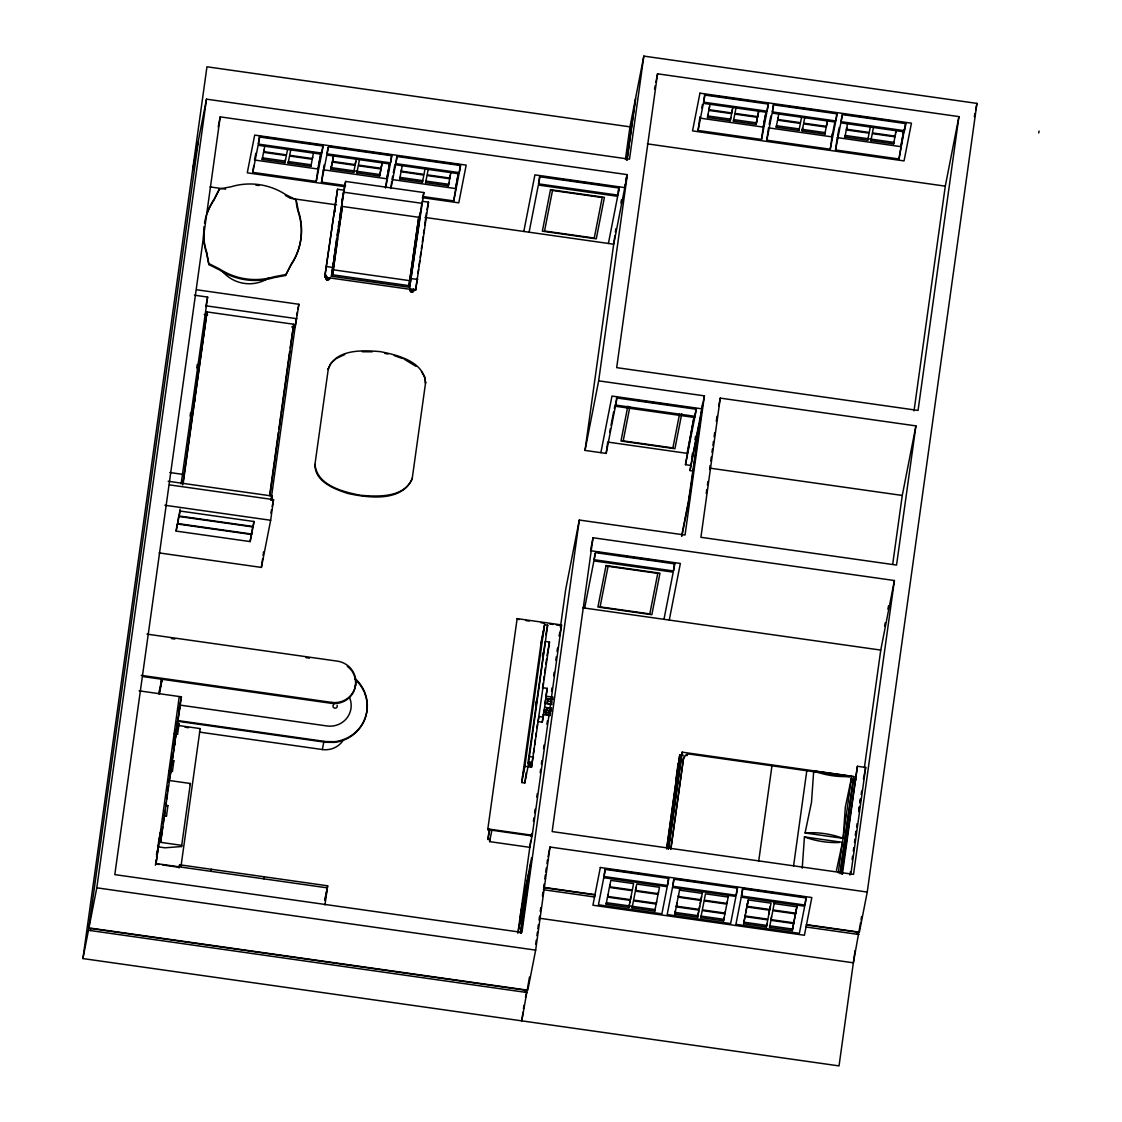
<?xml version="1.0" encoding="UTF-8"?>
<svg xmlns="http://www.w3.org/2000/svg" width="1122" height="1122" viewBox="0 0 1122 1122"><rect width="100%" height="100%" fill="white"/><g stroke="black" fill="none" stroke-linecap="round" stroke-linejoin="round"><path stroke-width="1.5" d="M836.465 870.434L842.496 842.327L804.432 836.914L802.23 868.218M813.702 770.954L811.501 802.272L805.077 832.973L843.155 838.372L845.343 807.069L851.78 776.368L813.702 770.954A87.586 85.342 11.1 0 0 848.555 776.55M325.675 276.924L325.843 275.675M334.819 211.188L334.945 210.179M414.341 289.238L414.074 290.205M419.488 216.35L419.866 213.376M855.048 950.671L839.032 1065.9L82.916 958.567L206.953 66.787L629.961 126.842L635.501 98.54L626.903 160.404M82.916 958.567L88.47 930.278L198.636 139.24L206.49 99.157L629.498 159.198L643.832 56.1L976.939 103.392L867.25 892.06L859.382 932.158L806.508 924.64M90.587 930.573L90.868 928.511L525.503 990.207L525.208 992.269M867.25 892.06L549.99 847.026L535.657 950.124L527.789 990.207L88.933 927.922L96.801 887.825L206.49 99.157M598.657 380.849L627.338 174.653L220.207 116.87L114.809 874.613L521.94 932.41L579.303 520.033L685.051 535.04L704.406 395.856L598.657 380.849L585.011 450.413L606.161 453.414L615.417 406.248L694.728 417.51L695.205 414.074M190.095 416.094L190.572 412.644M196.799 367.89L197.276 364.44M181.105 483.919L207.64 297.078L194.485 295.198M176.14 531.085L180.067 511.043L254.105 521.548L250.164 541.589L176.14 531.085L177.094 524.212M182.662 484.942L207.023 311.93L293.726 324.244L269.883 495.714M183.167 483.414L207.023 311.93M178.58 516.667L177.627 523.539L251.651 534.044M180.053 509.122L179.099 515.994L253.123 526.499L253.838 521.351M159.015 693.41L159.436 689.918M159.913 689.806L161.456 678.908M161.877 678.782L160.011 689.329M156.477 854.88L156.954 851.444M155.425 865.23L156.14 860.069M156.547 856.913L159.001 839.452M159.282 864.487L155.958 864.024L160.264 833.085M155.958 864.024L179.282 696.538M252.787 172.381L258.116 145.271L321.565 154.275L316.236 181.399L252.787 172.381L253.754 165.509M168.763 781.838L169.226 778.458M169.941 773.395L170.404 770.029M171.063 765.709L171.54 762.273M174.401 741.347L174.864 737.967M175.509 733.746L175.986 730.31M162.76 826.886L160.614 842.356L181.399 696.832L139.1 690.829M163.237 823.45L163.966 818.289M165.635 806.269L166.112 802.833M166.589 799.397L167.304 794.236M167.781 790.8L168.496 785.652M169.885 774.306L170.348 771.01M171.035 766.06L171.498 762.764M172.185 757.813L172.648 754.517M175.046 737.196L174.597 740.492L180.249 704.434L178.987 710.899M175.509 733.9L175.972 730.59M176.659 725.654L177.122 722.344M165.102 810.477L164.387 815.638L166.505 815.932L164.345 815.862M258.341 144.093L259.729 137.024L323.178 146.028L321.79 153.097L258.341 144.093L259.42 136.365L262.843 136.842M170.348 770.856L172.409 771.403L173.896 760.856L171.778 760.548M175.453 733.984L177.571 734.279L179.057 723.732L176.897 723.676L179.057 723.732M166.449 816.171L167.935 805.624L165.776 805.554L167.935 805.624M263.628 152.34L286.362 155.565L284.974 162.648L262.239 159.422L262.45 157.865L285.184 161.091M287.667 148.889L286.503 154.864L263.768 151.638L263.979 150.082M157.571 846.759L164.976 847.811L181.54 846.535L190.361 783.493L169.212 780.491L171.063 771.066M324.987 904.893L327.652 885.805L179.604 864.782L179.225 867.32L162.606 864.964M180.993 866.38L200.165 728.585L177.963 725.429M284.974 162.648L285.409 159.548M288.144 163.097L288.368 161.554L311.103 164.78L310.878 166.322L288.144 163.097L289.532 156.014L312.267 159.254L310.878 166.322M250.164 541.589L251.356 533.006M252.604 527.172L251.552 534.521L177.528 524.016M211.034 871.359L211.329 869.284M290.85 149.338L289.672 155.313L312.407 158.539L312.631 156.996M269.855 493.834L278.424 432.222M278.901 428.8L280.851 414.761M281.089 413.05L289.658 351.438M290.135 348.016L293.726 324.244M159.114 552.908L261.398 567.423L262.604 558.84M263.081 555.404L263.558 551.954M271.005 500.286L296.32 318.353M271.762 499.234L272.211 496.036L168.188 481.268M291.734 326.937L295.156 327.428L298.887 304.272L196.602 289.757M316.236 181.399L318.157 167.641M261.398 567.423L270.654 520.271L273.53 499.641L169.506 484.886M321.79 153.097L322.87 145.369M345.534 185.551L321.523 182.143L323.206 170.123M327.077 153.854L328.466 146.772L391.915 155.776L390.526 162.858L327.077 153.854L327.947 147.669M330.976 169.17L332.364 162.101L355.099 165.327L353.711 172.395L330.976 169.17L331.411 166.084M356.417 158.651L355.239 164.625L332.505 161.386L333.599 155.369M422.124 201.273L428.492 202.17L415.659 290.107L324.721 277.204L337.554 189.267L343.921 190.165L331.453 276.222L409.67 287.316L421.886 202.984M324.721 277.204L337.554 189.267M331.453 276.222L333.346 262.576M333.823 259.168L334.538 254.049M335.015 250.641L336.67 238.706M337.147 235.297L337.862 230.178M338.325 226.77L339.04 221.651M339.517 218.243L345.632 181.441L423.85 192.549L409.67 287.316M338.059 235.382L342.364 206.448L418.758 217.289L408.969 285.647L332.575 274.792L337.582 238.818M332.575 274.792L342.364 206.448M353.711 172.395L353.921 170.853M355.239 164.625L355.674 161.526M314.847 465.181L328.325 368.661C336.011 348.928 362.729 350.092 380.302 351.635C397.651 355.057 423.611 361.382 425.617 382.476L412.153 478.996C401.48 502.235 368.395 497.93 347.694 493.428C334.174 488.996 314.497 481.45 315.002 464.41C317.007 485.503 342.967 491.829 360.316 495.251C377.904 496.78 404.607 497.944 412.307 478.224L412.153 478.996M356.88 172.844L358.269 165.776L381.003 169.001L379.615 176.084L356.88 172.844L357.105 171.301M263.908 878.863L264.203 876.801M379.615 176.084L380.947 168.875M359.587 159.1L358.409 165.074L381.143 168.3L381.368 166.757M385.463 187.711L389.46 163.826M390.526 162.858L391.606 155.131M390.989 186.743L391.704 181.596M395.814 163.602L397.202 156.533L460.651 165.537L459.263 172.62L395.814 163.602L396.893 155.874M399.713 178.931L399.923 177.388L422.671 180.614L422.447 182.157L399.713 178.931L401.045 171.722L423.836 175.088L422.447 182.157M425.154 168.398L423.976 174.373L401.241 171.147L401.452 169.604M408.969 285.647L418.758 217.289M419.558 216.181L419.993 213.096M450.974 172.031L448.351 185.831L425.617 182.606L425.841 181.063L448.576 184.289M415.659 290.107L417.328 278.074M418.057 272.927L418.534 269.49M419.011 266.054L419.726 260.893M420.203 257.457L420.918 252.31M421.395 248.874L421.872 245.438M422.349 242.001L423.064 236.84M423.541 233.404L424.032 229.968M424.747 224.821L426.416 212.787M448.351 185.831L448.786 182.746M449.964 177.22L449.74 178.763L427.005 175.537L425.617 182.606M450.315 174.962L449.88 178.061L427.145 174.822L428.323 168.847M422.854 196.532L453.723 200.908L458.197 173.587M459.263 172.62L460.343 164.878L456.906 164.401M538.574 183.868L539.962 176.799L619.274 188.061L617.885 195.13L538.574 183.868L539.654 176.14M487.747 829.649L517.13 618.629L561.547 624.926L532.151 835.946L487.747 829.649L487.888 828.934L532.291 835.245L532.151 835.946M489.991 839.733L487.874 839.438L489.318 829.13M532.445 833.884L529.808 847.334L489.627 841.626L490.104 838.162M521.688 782.539L541.379 640.914L544.563 624.73L547.676 625.164L527.985 766.775L524.801 782.974L521.688 782.539L524.858 766.34L544.563 624.73M524.801 782.974L526.246 772.609M535.699 704.63L536.176 701.18M542.417 656.342L542.894 652.892M527.901 763.283L545.236 641.475L549.485 642.079L531.505 767.266L524.858 766.34M530.874 765.975L531.576 762.104L530.846 766.017L528.897 765.863L528.546 764.615M529.654 763.072L530.762 762.637L529.584 762.736M530.131 766.031L531.029 764.881M531.295 761.95L531.407 763.17L531.113 761.922M531.505 767.266L532.936 756.957M533.413 753.535L534.128 748.374M534.605 744.938L535.32 739.791M535.797 736.355L536.274 732.918M536.989 727.771L537.48 724.335M542.487 688.263L543.202 683.116M543.679 679.68L544.156 676.243M544.633 672.807L545.362 667.66M545.839 664.224L546.554 659.077M547.031 655.641L549.485 642.079M542.992 687.758L547.255 688.361L543.244 717.126L538.995 716.523L537.999 721.586L542.249 722.189L543.427 713.732M545.783 696.804L547.255 688.361M618.376 191.161L618.853 187.725M550.131 715.513L545.685 714.363L545.993 712.147L550.537 712.793L550.131 715.513L543.314 714.546M547.227 703.298L548.027 699.244L552.655 699.385L545.853 698.417L544.857 703.48L551.673 704.448L547.227 703.298L548.069 698.389M617.885 195.13L618.965 187.402L615.515 186.911M625.417 159.478L629.961 126.842M517.859 933.238L530.776 840.392M531.253 836.928L531.73 833.464M533.427 821.332L533.904 817.868M534.633 812.679L535.11 809.214M536.793 797.083L537.284 793.619M540.173 772.82L540.65 769.355M541.379 764.152L541.856 760.688M543.539 748.57L544.03 745.092M546.919 724.307L547.396 720.843M551.491 691.39L551.982 687.912M553.665 675.795L554.156 672.33M555.839 660.199L556.316 656.735M557.045 651.531L557.522 648.067M559.205 635.978L559.682 632.542M560.397 627.394L565.656 589.583L579.303 520.033M585.011 450.413L614.884 235.634M615.375 232.184L615.852 228.748M627.128 159.759L635.964 96.183L643.832 56.1M551.673 704.448L552.08 701.727L547.536 701.082M546.484 710.31L551.028 710.955L551.435 708.234L544.619 707.267M552.557 699.89L552.964 697.169L546.162 696.215M520.356 933.336L526.751 887.53L518.602 929.03M520.65 933.013L530.636 864.08M521.071 933.35L531.59 857.755L520.482 914.346M625.277 184.19L624.8 187.626L534.913 174.864L523.806 231.455M625.753 180.754L626.23 177.318M522.978 1012.268L521.772 1020.866L529.486 977.108M523.455 1008.832L523.932 1005.396M535.741 944.191L536.232 940.222M536.933 935.608L537.41 932.172M537.887 928.736L538.378 924.752M539.093 920.138L539.57 916.169M540.285 911.555L540.762 907.572M542.431 896.085L542.922 892.102M543.623 887.488L544.1 884.052M544.829 878.905L545.306 874.922M545.783 872.032L546.26 868.049M546.975 863.435L547.452 859.999M593.019 537.747L552.15 831.57L853.533 874.347L894.402 580.523L593.019 537.747L590.789 549.093M657.548 73.814L616.679 367.637L918.062 410.428L958.931 116.604L657.548 73.814L655.879 82.299M606.161 453.414L607.745 442.068L687.057 453.33L694.322 416.276M594.141 559.724L595.53 552.641L674.841 563.903L673.452 570.972L594.141 559.724L594.997 553.539M615.655 405.07L617.044 398.001L696.355 409.264L694.967 416.332L615.655 405.07L616.721 397.342M698.066 130.461L703.382 103.35L766.831 112.354L761.515 139.465L698.066 130.461L699.974 116.716M703.606 102.172L704.995 95.09L768.444 104.108L767.055 111.176L703.606 102.172L704.686 94.43M708.894 110.419L731.628 113.645L730.24 120.713L707.505 117.487L707.94 114.402M732.947 106.969L731.768 112.943L709.034 109.704L709.469 106.618M604.001 876.506L605.389 869.438L668.838 878.442L667.45 885.51L604.001 876.506L605.067 868.779M607.563 897.137L630.298 900.363L628.909 907.432L606.175 904.206L606.385 902.663L655.024 909.563L654.813 911.106L632.079 907.88L632.289 906.338M607.703 896.422L609.372 887.418L632.191 890.686L630.438 899.648L607.703 896.422L607.914 894.879M609.597 886.759L610.845 880.391L633.579 883.617L632.331 889.984L609.597 886.759L609.807 885.216M730.24 120.713L730.674 117.628M731.768 112.943L732.203 109.844M704.406 395.856L690.759 465.42L685.472 464.676L693.901 417.202M757.967 114.234L756.158 124.402L733.423 121.176L733.634 119.619L756.368 122.845L758.781 110.587M673.452 570.972L674.532 563.244L671.082 562.753M694.967 416.332L696.033 408.604M628.909 907.432L629.33 904.346M630.438 899.648L630.859 896.562M693.368 471.044L690.044 470.581L690.759 465.42M691.965 456.836L692.442 453.4M702.106 407.118L702.582 403.682M635.501 890.433L636.749 884.066L659.484 887.292L658.235 893.659L635.501 890.433L635.936 887.348M756.158 124.402L756.579 121.302M736.116 107.417L734.938 113.392L757.687 116.618L758.107 113.518M706.257 493.554L706.748 489.585M707.449 484.97L707.926 481.534M709.609 469.501L710.086 465.532M710.801 460.918L711.292 456.935M711.993 452.32L712.47 448.884M712.947 445.448L713.438 441.479M714.139 436.851L714.63 432.882M716.299 421.395L717.014 416.234M720.268 398.114L700.913 537.298L896.548 565.067L915.917 425.883L720.268 398.114L718.683 406.22M761.515 139.465L763.423 125.72M658.095 894.374L635.361 891.149L633.607 900.096L656.342 903.336L656.552 901.779M658.235 893.659L658.46 892.116M767.055 111.176L768.135 103.448M666.706 848.134L679.343 757.238L679.834 754.727L683.298 755.218M666.72 849.059L679.834 754.727M766.803 140.222L772.118 113.098L835.567 122.116L830.252 149.226L766.803 140.222L768.472 128.189M668.361 849.326L682.134 752.147L853.8 776.508L840.42 872.706M668.754 848.344L682.134 752.147M772.343 111.919L773.731 104.851L837.18 113.855L835.806 120.938L772.343 111.919L773.423 104.192M670.76 849.452L683.452 758.696A5.568 5.414 11.1 0 1 689.707 754.11L818.892 772.441M670.984 848.274L683.452 758.696M667.45 885.51L668.516 877.783M776.242 127.249L776.466 125.706L799.201 128.932L798.976 130.475L776.242 127.249L777.574 120.04M801.683 116.716L800.505 122.691L777.77 119.465L777.981 117.922M672.737 886.268L674.126 879.199L737.575 888.203L736.186 895.272L672.737 886.268L673.593 880.083M676.861 903.084L676.3 906.885L699.034 910.11L697.646 917.193L674.911 913.967L675.332 910.868M702.526 891.836L701.068 899.746L678.333 896.52L678.544 894.963M826.213 126.954L824.894 134.149L802.16 130.923L802.581 127.838M697.646 917.193L697.856 915.65L675.121 912.41M676.44 906.183L699.174 909.409L699.595 906.31M701.068 899.746L701.502 896.646M725.078 913.084L702.344 909.858L704.097 900.896L726.832 904.122L723.55 920.867L700.815 917.642L701.026 916.099L723.76 919.325M824.894 134.149L825.105 132.606L802.37 129.381M804.853 117.179L803.675 123.139L826.423 126.379L826.844 123.28M830.252 149.226L832.398 133.756M723.55 920.867L723.985 917.782M725.289 911.541L724.938 913.799L702.204 910.573L700.815 917.642M726.972 903.42L728.444 895.51L728.22 897.053L705.486 893.827L704.237 900.195L726.972 903.42L727.196 901.878M835.806 120.938L836.872 113.196L833.45 112.719M905.608 122.957L898.988 158.987L835.539 149.983L837.208 137.95M841.093 121.681L842.468 114.612L905.931 123.616L904.542 130.685L841.093 121.681L841.949 115.496M736.186 895.272L737.252 887.544L733.83 887.053M846.367 129.928L869.101 133.153L867.713 140.236L844.978 137.01L845.203 135.453L893.841 142.368L893.631 143.911L870.896 140.685L871.107 139.142M870.42 126.477L869.241 132.452L846.507 129.226L846.731 127.684M741.474 896.029L742.862 888.947L806.311 897.965L804.923 905.033L741.474 896.029L742.54 888.287L745.976 888.778M743.648 923.715L745.036 916.646L767.771 919.872L766.382 926.954L743.648 923.715L744.966 916.52M770.239 906.408L767.911 919.17L745.176 915.945L745.387 914.388M745.176 915.945L747.504 903.182M758.724 861.037L771.964 765.779M867.713 140.236L867.937 138.693M766.382 926.954L766.817 923.855M769.552 927.403L770.94 920.321L793.675 923.546L792.286 930.629L769.552 927.403L769.762 925.846L792.511 929.072L793.619 923.42M796.143 910.082L793.815 922.845L771.08 919.619L771.515 916.52M795.933 911.625L797.181 905.258L795.708 913.182L772.974 909.956L774.446 902.032M793.563 865.974L806.802 770.73M873.589 126.926L872.411 132.901L895.16 136.127L895.37 134.584M898.988 158.987L903.799 129.956M792.286 930.629L792.721 927.529M793.815 922.845L794.025 921.302M804.923 905.033L805.989 897.305M838.246 872.86L851.177 780.393A3.422 3.324 11.1 0 0 850.757 778.289M840.027 873.701L853.8 776.508M841.696 873.898L857.418 766.284L865.693 767.448L850.897 873.786M842.384 874.333L857.418 766.284M864.403 767.616L880.756 650.087L894.402 580.523M892.705 564.17L902.27 495.447L915.917 425.883M914.037 410.848L945.285 186.154L958.931 116.604M855.441 834.698L855.918 831.276M858.779 810.687L859.256 807.251M859.971 802.118L860.448 798.682M849.957 875.062L850.434 871.64M852.117 859.634L852.594 856.198M853.309 851.051L853.786 847.629M854.501 842.482L854.978 839.046M855.455 835.624L855.932 832.187M856.647 827.04L857.124 823.618M858.793 811.613L859.508 806.466M859.985 803.029L860.462 799.593M861.177 794.46L861.654 791.024M856.801 934.205L857.096 932.144L806.325 924.949M539.584 918.259L853.365 962.802L860.602 922.382M861.065 920.026L861.556 916.562M192.619 169.885L198.173 141.596M218.215 127.038L220.207 116.87M203.503 234.428A63.8 62.159 11.1 0 0 206.546 253.193L208.902 264.582L219.491 269.925A63.8 62.159 11.1 0 0 273.908 277.653L285.549 275.465L291.103 264.273A63.8 62.159 11.1 0 0 298.48 211.231L296.124 199.828L285.521 194.499A63.8 62.159 11.1 0 0 231.118 186.771L219.463 188.945L213.923 200.151A63.8 62.159 11.1 0 0 207.528 212.423M208.902 264.582L206.729 252.296A63.8 62.159 11.1 0 1 204.036 226.602M205.775 306.587L207.64 297.078M194.148 402.447L195.116 397.497M193.854 404.509L194.821 399.558M255.844 153.237L254.512 160.011L317.961 169.015L320.948 153.77M262.239 159.422L263.558 152.213M263.768 151.638L264.862 145.608M159.086 694.041L159.633 691.222M161.484 681.783L162.045 678.95M159.352 693.859L162.213 679.315M178.931 709.413L181.399 696.832M173.461 748.094L176.224 733.942M173.503 749.636L175.088 741.544L170.067 774.376M177.571 734.279L174.12 733.648M173.896 760.856L171.736 760.786M158.917 839.929L160.348 832.622L162.466 832.917M172.409 771.403L168.959 770.758M296.124 199.828L296.587 205.046M200.011 729.356L200.165 728.585M312.407 158.539L313.501 152.508M190.137 784.671L190.361 783.493M181.54 846.535L181.764 845.357L158.497 842.047M178.987 867.937L179.604 864.782M318.396 165.93L321.046 152.368M323.585 168.076L324.244 164.682M321.523 182.143L326.853 155.032L390.302 164.036L385.645 187.767M296.797 314.889L297.4 311.846M297.989 308.816L298.887 304.272M332.294 161.961L331.186 167.627L379.839 174.527M332.505 161.386L333.669 155.425M271.356 500.398L272.211 496.036M270.879 513.119L271.538 509.753M272.197 506.387L273.53 499.641M341.831 200.782L342.462 197.556M343.108 194.33L345.632 181.441M328.325 368.661L328.171 369.447L330.681 363.486L336.348 358.395L344.777 354.538M381.228 167.459L382.237 162.269M381.143 168.3L382.322 162.325M389.699 163.531L386.697 178.777L323.248 169.773M392.658 176.14L391.985 179.534L455.434 188.538L458.435 173.279M393.317 172.746L394.986 164.275M390.933 188.51L395.589 164.78L459.038 173.798L453.723 200.908M401.241 171.147L402.335 165.116M422.573 198.987L423.85 192.549M427.005 209.758L428.492 202.17M199.478 732.105L322.337 749.538L323.949 741.376M142.69 676.538L331.411 703.326L331.593 702.386A21.36 20.813 11.1 0 0 355.618 684.771A21.36 20.813 11.1 0 0 337.329 661.139L146.982 634.126M355.422 685.71L355.618 684.771M425.617 382.476L425.462 383.247L424.677 376.824L421.423 371.648M324.875 899.956L327.652 885.805M324.889 900.447L327.358 887.867L156.042 863.547M529.093 232.212L538.35 185.046L617.661 196.308L608.405 243.474M517.13 618.629L519.107 619.625M487.874 839.438L489.823 829.537M489.627 841.626L491.941 829.831M620.887 203.026L621.56 199.604M627.338 174.653L613.692 244.217L425 217.43M540.958 644.337L543.749 630.157M545.769 634.884L547.676 625.164M654.547 89.087L655.22 85.693M522.501 777.097L525.278 762.932M529.023 761.74L528.897 765.863M543.651 712.863L544.31 709.483L551.028 710.955M542.249 722.189L543.244 717.126M561.547 624.926L561.407 625.641L556.33 624.912M559.471 636.09L561.126 627.703M545.685 714.363L546.526 709.455M600.873 452.657L611.981 396.066L701.867 408.829L689.679 496.457L681.938 535.909M551.435 708.234L546.793 708.094M609.723 431.97L610.382 428.604M611.041 425.224L613.692 411.76M614.351 408.38L615.01 405.014M519.767 919.493L529.023 872.341M518.406 930.629L526.372 890.069M584.66 608.054L593.903 560.902L673.214 572.15L663.972 619.316M627.829 406.178L620.985 441.044L674.925 448.702L681.755 413.836M629.821 407.076L623.201 440.876L672.891 447.93L679.525 414.13M548.083 856.759L549.99 847.026M525.503 997.36L526.176 993.938M701.783 107.922L702.442 104.528M707.505 117.487L708.838 110.293M709.034 109.704L710.128 103.687M733.423 121.176L734.798 114.093L757.546 117.319M685.472 464.676L694.728 417.51M757.687 116.618L758.851 110.643M694.939 439.67L695.612 436.234M690.044 470.581L699.301 423.415M700.913 415.168L688.543 500.735L681.601 536.106M606.175 904.206L607.493 896.997M688.782 499.556L690.17 492.488M763.661 124.009L765.653 113.841M766.228 111.849L763.226 127.095L699.777 118.091M669.259 620.059L680.353 563.468L590.467 550.72M769.187 124.458L770.842 115.987M777.77 119.465L778.864 113.448M629.61 902.929L630.171 900.096M632.079 907.88L633.467 900.812L656.202 904.037M798.976 130.475L800.365 123.406L777.63 120.18M802.16 130.923L803.548 123.855L826.283 127.081M678.109 763.507L676.005 778.963M654.813 911.106L656.146 903.911M656.342 903.336L658.025 894.318M826.423 126.379L827.517 120.349M674.911 913.967L678.109 897.165L700.927 900.447L699.174 909.409M678.333 896.52L679.792 888.596L679.581 890.153L702.316 893.378M834.964 121.597L831.963 136.856L768.514 127.852M837.587 135.916L839.256 127.431M835.539 149.983L840.855 122.859L904.304 131.863M844.978 137.01L846.311 129.801M846.507 129.226L847.601 123.196M698.08 914.093L698.627 911.274M700.184 903.336L700.773 900.349M870.896 140.685L872.285 133.616L895.019 136.842M895.58 133.041L896.169 130.054L895.16 136.127M893.631 143.911L894.949 136.702M745.681 912.901L747.14 905.426M747.28 904.725L748.22 899.956L771.052 903.126L769.804 909.493L747.07 906.267L748.318 899.9M903.701 131.358L900.7 146.617L837.25 137.599M768.626 914.584L769.215 911.597M771.08 919.619L772.834 910.657L795.568 913.883M793.885 922.004L795.793 912.34M974.317 116.744L974.976 113.406M975.635 110.068L976.939 103.392M851.177 780.393L850.939 781.571A3.422 3.324 11.1 0 0 850.855 780.267M884.571 626.146L885.23 622.752M887.895 609.176L888.568 605.782M863.407 779.075L865.693 767.448M1038.72 132.943L1039.084 131.078M325.801 275.9L326.067 274.946M329.952 278.256L330.219 277.288M413.331 288.663L412.097 290.317L410.989 288.985M219.463 188.945L214.106 199.253A63.8 62.159 11.1 0 0 204.513 223.194M285.549 275.465L290.921 265.171A63.8 62.159 11.1 0 0 298.298 212.128L296.797 206.49M329.545 279.112L329.994 278.018M413.667 291.047L414.116 289.967M328.858 277.667L327.666 278.354L326.839 276.531M329.588 278.873L327.259 280.416L325.955 278.579M413.709 290.808C412.461 294.174 408.941 291.243 409.853 288.62M528.869 762.848L531.085 763.044M329.083 279.546L326.754 279.869M413.205 291.496L411.423 292.127L410.077 290.514M285.731 274.567L274.091 276.755A63.8 62.159 11.1 0 1 219.674 269.028L209.071 263.684M362.266 351.747L372.209 351.803M530.285 764.923L529.051 764.755M708.122 94.921L711.544 95.412M714.98 95.903L720.128 96.632M723.55 97.109L726.986 97.6M730.408 98.091L735.555 98.82M738.991 99.311L744.124 100.04M747.561 100.517L750.983 101.008M754.419 101.499L759.566 102.228M762.988 102.719L766.424 103.196M778.57 104.921L782.006 105.412M787.139 106.141L790.575 106.632M793.997 107.109L799.144 107.838M802.581 108.329L806.003 108.82M809.439 109.311L814.586 110.04M818.008 110.517L821.444 111.008M826.591 111.737L830.014 112.228M842.159 113.953L845.595 114.444M849.017 114.921L852.454 115.412M857.601 116.141L861.023 116.632M866.17 117.361L869.606 117.852M873.028 118.329L878.175 119.058M881.597 119.549L885.034 120.04M888.47 120.517L893.603 121.26M897.039 121.737L902.186 122.466M707.73 115.945L730.464 119.17M647.366 143.868L945.285 186.154M266.279 137.333L271.426 138.062M274.848 138.553L278.284 139.044M283.431 139.773L286.853 140.25M290.289 140.741L293.712 141.232M298.859 141.961L302.295 142.452M307.428 143.181L310.864 143.658M314.3 144.149L317.722 144.64M329.868 146.365L335.015 147.094M338.451 147.571L350.443 149.282M353.879 149.773L359.026 150.502M362.448 150.979L365.884 151.47M369.306 151.961L374.453 152.69M377.89 153.181L381.312 153.658M386.459 154.387L389.895 154.878M402.041 156.603L405.463 157.094M408.899 157.585L414.046 158.314M417.468 158.791L420.904 159.282M424.326 159.773L429.474 160.502M432.91 160.993L436.332 161.47M441.479 162.199L444.915 162.69M448.337 163.181L453.484 163.91M543.104 176.631L548.279 177.36M551.729 177.851L555.166 178.342M560.341 179.071L563.791 179.562M567.241 180.053L572.416 180.796M575.867 181.273L579.317 181.764M582.753 182.255L587.928 182.998M591.378 183.489L594.828 183.966M598.278 184.457L603.454 185.2M606.904 185.691L610.34 186.168M344.356 186.603L247.275 172.816L254.68 135.089L466.177 165.116L458.772 202.844L422.363 197.668M344.131 192.269L422.335 203.377M210.024 186.911L225.634 189.127M291.51 198.482L336.586 204.877M326.797 266.587L333.164 267.485M411.381 278.593L417.749 279.504M333.543 269.841L409.937 280.696M206.729 305.913L296.867 318.704M204.218 314.525L207.654 315.002M620.171 397.833L623.622 398.324M627.072 398.815L630.522 399.306M635.697 400.035L639.133 400.526M642.583 401.017L647.759 401.746M651.209 402.237L656.384 402.966M659.834 403.457L663.284 403.948M666.72 404.439L671.896 405.168M675.346 405.659L678.796 406.15M682.246 406.641L687.421 407.37M690.857 407.861L694.308 408.352M710.086 468.169L902.27 495.447M169.815 472.53L182.97 474.396M598.657 552.473L603.832 553.216M607.283 553.693L610.733 554.184M615.908 554.927L619.358 555.418M622.808 555.895L627.969 556.638M631.42 557.129L634.87 557.62M638.32 558.111L643.495 558.84M646.945 559.331L652.106 560.06M655.557 560.551L659.007 561.042M662.457 561.533L667.632 562.262M164.906 505.251L270.654 520.271M179.015 516.471L253.039 526.975M582.823 607.801L880.756 650.087M525.881 620.592L529.261 621.069M541.113 622.752L544.493 623.229M549.57 623.958L552.95 624.435M171.4 638.558L174.85 639.049M306.068 657.674L309.518 658.165M545.334 712.568L548.728 713.059M141.246 675.36L331.593 702.386M822.342 772.932L848.246 776.606A3.422 3.324 11.1 0 1 849.508 777.041M852.706 779.257L856.17 779.748M180.207 705.135L326.965 725.962A21.36 20.813 11.1 0 0 349.587 697.632M529.233 756.537L533.483 757.14M177.571 720.52L325.857 741.572L334.58 741.698A37.531 36.563 11.1 0 0 365.548 716.818A37.531 36.563 11.1 0 0 355.267 678.698M177.43 721.236L325.717 742.287L334.44 742.399A37.531 36.563 11.1 0 0 364.384 692.512M185.06 727.224L188.496 727.715M606.792 869.017L610.214 869.508M613.65 869.999L618.783 870.728M622.219 871.219L627.366 871.948M630.788 872.425L634.225 872.916M637.647 873.407L642.794 874.136M646.23 874.627L649.652 875.104M654.799 875.833L658.235 876.324M661.657 876.815L665.094 877.292M677.239 879.017L682.386 879.746M685.808 880.237L689.245 880.728M692.667 881.219L697.814 881.948M701.25 882.425L704.672 882.916M709.819 883.645L713.255 884.136M716.678 884.627L720.114 885.104M725.247 885.833L728.683 886.324M749.398 889.269L752.834 889.76M756.27 890.237L761.403 890.966M764.839 891.457L776.845 893.168M780.267 893.645L785.414 894.374M788.85 894.865L792.272 895.356M795.708 895.833L800.856 896.576M774.222 903.589L796.957 906.814M746.929 906.983L769.664 910.208M543.833 887.362L595.011 894.627M543.665 887.656L594.828 894.921L594.548 896.983L543.371 889.718M806.045 927.01L858.919 934.514M743.858 922.172L766.592 925.398M96.801 887.825L535.657 950.124M88.47 930.278L527.326 992.577M384.832 353.388L387.946 354.033M394.257 355.59L402.391 358.493M404.018 359.068L415.925 366.319M285.353 195.396L290.5 198.342M326.25 279.56L325.759 277.667M409.796 288.859L409.839 289.855M334.861 210.964L334.861 212.184M325.717 276.685L325.717 277.905M343.655 739.58A21.36 20.813 11.1 0 1 322.337 749.538M683.214 759.875A5.568 5.414 11.1 0 1 684.813 756.761M686.622 755.611A5.568 5.414 11.1 0 1 687.309 755.401M839.284 842.51A87.586 85.342 11.1 0 1 804.432 836.914M805.077 832.973A87.586 85.342 11.1 0 1 843.155 838.372M268.733 277.919A34.6 33.702 11.1 0 1 222.451 271.356M255.858 185.158A63.8 62.159 11.1 0 1 258.986 185.523M355.127 679.399A37.531 36.563 11.1 0 1 363.738 691.054M354.033 674.995A21.36 20.813 11.1 0 1 331.411 703.326M347.329 666.356A21.36 20.813 11.1 0 1 351.256 670.255M352.07 671.363A21.36 20.813 11.1 0 1 353.458 673.747M337.105 705.317A2.132 2.076 11.1 0 1 336.095 707.954A2.132 2.076 11.1 0 1 333.318 707.183A2.132 2.076 11.1 0 1 333.837 704.42M550.481 189.688L542.347 231.188L596.273 238.832L604.421 197.332L550.481 189.688M552.501 190.46L544.549 231.006L594.253 238.06L602.205 197.514L552.501 190.46M606.048 565.53L597.9 607.03L651.84 614.688L659.974 573.188L606.048 565.53M699.946 93.168L692.54 130.895L904.037 160.909L911.443 123.182L699.946 93.168M608.068 566.301L600.102 606.862L649.806 613.916L657.773 573.356L608.068 566.301M600.326 867.502L592.921 905.23L804.418 935.257L811.823 897.53L600.326 867.502M603.762 877.684L598.447 904.809L661.896 913.813L667.211 886.703L603.762 877.684M672.499 887.446L667.183 914.556L730.632 923.574L735.948 896.45L672.499 887.446M741.235 897.207L735.92 924.318L799.369 933.322L804.684 906.211L741.235 897.207"/></g></svg>
